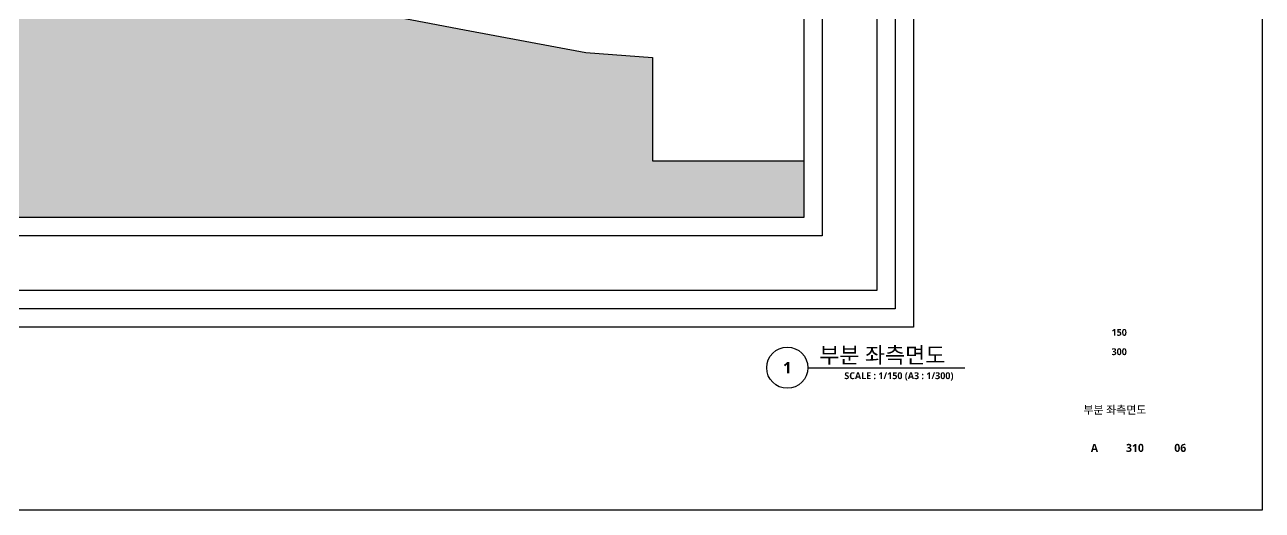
# Model space of a CAD drawing. Header units: millimetres. Extents: x 0 to 190005487, y 0 to 455456909.
# Drawn here: x 44838 to 126000, y 0 to 31845 of the extents above; entities that cross this region are included whole.
import ezdxf
from ezdxf.enums import TextEntityAlignment as Align

# ---------------------------------------------------------------- set-up
doc = ezdxf.new("R2010")
doc.units = ezdxf.units.MM
doc.header["$LTSCALE"] = 150
doc.header["$MEASUREMENT"] = 0
doc.layers.get('0').update_dxf_attribs({"linetype": 'CONTINUOUS'})
for name, color, linetype in [('A-ANNO-TITL', 7, 'CONTINUOUS'), ('A-SECT-SOIL-PAT1', 253, 'CONTINUOUS'), ('AA-XXXX-TXT1', 2, 'CONTINUOUS')]:
    doc.layers.add(name, color=color, linetype=linetype)
doc.layers.add('Defpoint', color=161, linetype='CONTINUOUS', plot=False)
doc.styles.add('SH_대대리576', font='NanumGothicBold.ttf')

# ---------------------------------------------------------------- blocks, each defined once
blk = doc.blocks.new('*U1267')
at = {"layer": 'A-ANNO-TITL'}
blk.add_line((0, 0), (3433, 0), dxfattribs=at)
blk.add_circle((-450, 0), 450, dxfattribs=at)
at = {"layer": 'AA-XXXX-TXT1', "style": 'SH_대대리576'}
blk.add_attdef('DWG.TITLE', (250, 100), '', height=350, dxfattribs=at)
at = {"layer": 'AA-XXXX-TXT1', "color": 7, "style": 'SH_대대리576'}
blk.add_attdef('NO1', text='', height=300, dxfattribs=at).set_placement((-450, 0), align=Align.MIDDLE)
at = {"layer": 'AA-XXXX-TXT1', "style": 'SH_대대리576'}
blk.add_attdef('SCALE', text='', height=150, dxfattribs=at).set_placement((3183, -100), align=Align.TOP_RIGHT)

msp = doc.modelspace()

# ---------------------------------------------------------------- hatches: boundary and pattern name
at = {"layer": 'A-SECT-SOIL-PAT1', "transparency": 33554687}
h = msp.add_hatch(color=256, dxfattribs=at)
h.dxf.hatch_style = 1
h.paths.add_polyline_path([(19304.9, 19205.9), (19304.9, 40920.8), (22893.7, 40920.8), (25651.2, 40744.5), (27816.2, 40606.1), (28408.6, 40568.2), (37099.4, 39274.6), (40816.2, 38721.4), (45790.1, 37981.1), (50716.2, 37634.4), (51683.6, 37566.3), (59550, 35020.8), (65730.7, 33020.8), (71032.1, 32020.8), (73682.9, 31520.8), (81635.1, 30020.8), (86016.2, 29705.8), (86016.2, 22920.8), (95929.1, 22920.8), (95929.1, 19205.9)])

# ---------------------------------------------------------------- linework, layer by layer
at = {"layer": 'A-SECT-SOIL-PAT1'}
msp.add_lwpolyline([(19304.9, 19205.9), (19304.9, 40920.8), (22893.7, 40920.8), (25651.2, 40744.5), (27816.2, 40606.1), (28408.6, 40568.2), (28408.6, 40568.2), (37099.4, 39274.6), (40816.2, 38721.4), (45790.1, 37981.1), (50716.2, 37634.4), (51683.6, 37566.3), (59550, 35020.8), (65730.7, 33020.8), (71032.1, 32020.8), (73682.9, 31520.8), (81635.1, 30020.8), (86016.2, 29705.8), (86016.2, 22920.8), (95929.1, 22920.8), (95929.1, 19205.9), (19304.9, 19205.9)], dxfattribs=at)
at = {"layer": 'Defpoint'}
for points in [[(0, 89100), (126000, 89100), (126000, 0), (0, 0)], [(12104.9, 77823.3), (103129.1, 77823.3), (103129.1, 12005.9), (12104.9, 12005.9)], [(13304.9, 76623.3), (101929.1, 76623.3), (101929.1, 13205.9), (13304.9, 13205.9)], [(14504.9, 75423.3), (100729.1, 75423.3), (100729.1, 14405.9), (14504.9, 14405.9)], [(18104.9, 71823.3), (97129.1, 71823.3), (97129.1, 18005.9), (18104.9, 18005.9)], [(19304.9, 70623.3), (95929.1, 70623.3), (95929.1, 19205.9), (19304.9, 19205.9)]]:
    msp.add_lwpolyline(points, close=True, dxfattribs=at)

# ---------------------------------------------------------------- block references
ref = msp.add_blockref('*U1267', (96199.9, 9350), dxfattribs=dict(xscale=3, yscale=3, zscale=3))
ref.add_attrib('SCALE', 'SCALE : 1/150 (A3 : 1/300)', dxfattribs={"layer": 'A-ANNO-TITL', "height": 450, "style": 'SH_대대리576'}).set_placement((105750, 9050), align=Align.TOP_RIGHT)
ref.add_attrib('DWG.TITLE', '부분 좌측면도', (96949.9, 9650), dxfattribs={"layer": 'A-ANNO-TITL', "height": 1050, "style": 'SH_대대리576'})
ref.add_attrib('NO1', '1', dxfattribs={"layer": 'A-ANNO-TITL', "color": 7, "height": 750, "style": 'SH_대대리576'}).set_placement((94849.9, 9350), align=Align.MIDDLE)

# ---------------------------------------------------------------- texts
at = {"layer": 'A-ANNO-TITL', "style": 'SH_대대리576'}
for s, height, p in [('150', 450, (116617.8, 11666.7)), ('300', 450, (116617.8, 10400.1)), ('부분 좌측면도', 525, (116335.1, 6595.9)), ('A', 525, (114993.8, 4090.6)), ('310', 525, (117650.4, 4090.6)), ('06', 525, (120623.6, 4090.6))]:
    msp.add_text(s, height=height, dxfattribs=at).set_placement(p, align=Align.MIDDLE)

doc.saveas('drawing.dxf')
